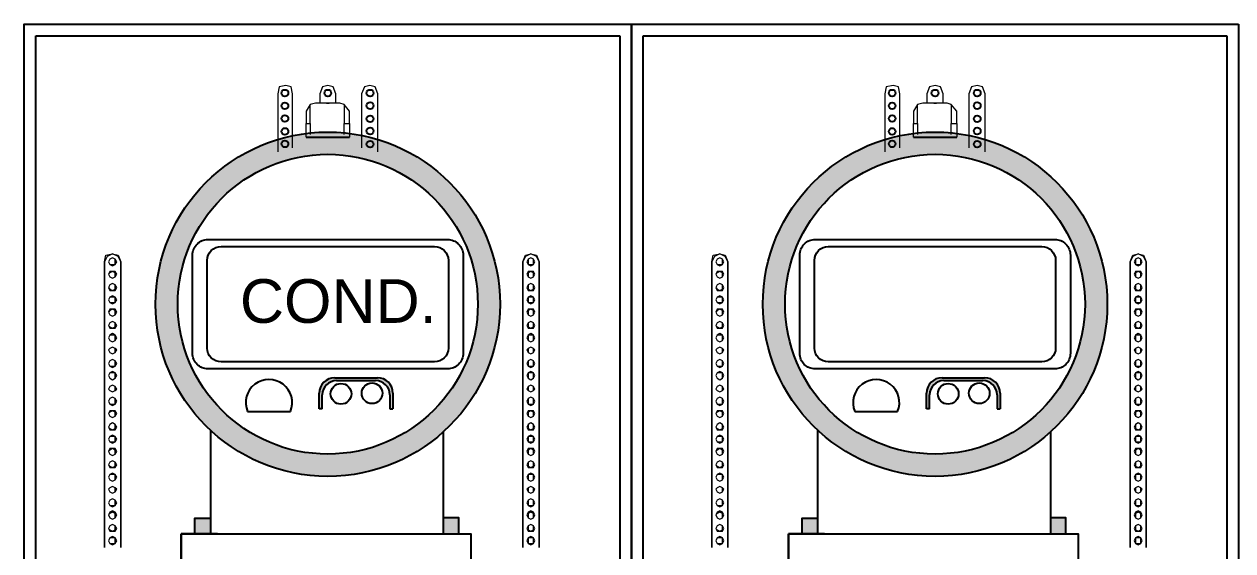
# Model space of a CAD drawing. Header units: millimetres. Extents: x 2991 to 3503, y 2795 to 2987.
# Drawn here: x 3349.02 to 3357.21, y 2900.97 to 2904.54 of the extents above; entities that cross this region are included whole.
import ezdxf

# ---------------------------------------------------------------- set-up
doc = ezdxf.new("R2010")
doc.units = ezdxf.units.MM
doc.layers.add('Pranchas', color=3, linetype='Continuous')
doc.styles.get("Standard").update_dxf_attribs({"font": ''})
doc.styles.get('Standard').set_extended_font_data('Arial')

msp = doc.modelspace()

# ---------------------------------------------------------------- hatches: boundary and pattern name
h = msp.add_hatch(color=256)
h.dxf.hatch_style = 1
h.paths.add_polyline_path([(3350.2788, 2901.1929), (3350.1736, 2901.1929), (3350.1736, 2901.0877), (3350.2788, 2901.0877)])
h.paths.add_polyline_path([(3351.9624, 2901.1965), (3351.8572, 2901.1965), (3351.8572, 2901.0877), (3351.9624, 2901.0877)])
h.paths.add_polyline_path([(3352.2423, 2902.645, 1), (3349.9071, 2902.645, 1)])
h.paths.add_polyline_path([(3350.0581, 2902.645, -1), (3352.0914, 2902.645, -1)], flags=16)
h.paths.add_polyline_path([(3351.9917, 2902.3111, -0.414214), (3351.8866, 2902.2059), (3350.2629, 2902.2059, -0.414214), (3350.1577, 2902.3111), (3350.1577, 2902.9788, -0.414214), (3350.2629, 2903.084), (3351.8866, 2903.084, -0.414214), (3351.9917, 2902.9788)], flags=0)
h.paths.add_polyline_path([(3351.892, 2902.3474, -0.414214), (3351.7983, 2902.2536), (3350.3512, 2902.2536, -0.414214), (3350.2575, 2902.3474), (3350.2575, 2902.9425, -0.414214), (3350.3512, 2903.0363), (3351.7983, 2903.0363, -0.414214), (3351.892, 2902.9425)], flags=0)
h.paths.add_polyline_path([(3351.4446, 2902.041, -1), (3351.3044, 2902.041, -1)], flags=0)
h.paths.add_polyline_path([(3351.2343, 2902.0371, -1), (3351.094, 2902.0371, -1)], flags=0)
h.paths.add_polyline_path([(3350.8212, 2901.9172), (3350.5307, 2901.9172, -1.494135)], flags=0)
h = msp.add_hatch(color=256)
h.dxf.hatch_style = 1
h.paths.add_polyline_path([(3354.3947, 2901.1929), (3354.2895, 2901.1929), (3354.2895, 2901.0877), (3354.3947, 2901.0877)])
h.paths.add_polyline_path([(3356.0783, 2901.1965), (3355.9731, 2901.1965), (3355.9731, 2901.0877), (3356.0783, 2901.0877)])
h.paths.add_polyline_path([(3356.3583, 2902.645, 1), (3354.0231, 2902.645, 1)])
h.paths.add_polyline_path([(3354.174, 2902.645, -1), (3356.2074, 2902.645, -1)], flags=16)
h.paths.add_polyline_path([(3356.1077, 2902.3111, -0.414214), (3356.0025, 2902.2059), (3354.3789, 2902.2059, -0.414214), (3354.2737, 2902.3111), (3354.2737, 2902.9788, -0.414214), (3354.3789, 2903.084), (3356.0025, 2903.084, -0.414214), (3356.1077, 2902.9788)], flags=0)
h.paths.add_polyline_path([(3356.0079, 2902.3474, -0.414214), (3355.9142, 2902.2536), (3354.4672, 2902.2536, -0.414214), (3354.3734, 2902.3474), (3354.3734, 2902.9425, -0.414214), (3354.4672, 2903.0363), (3355.9142, 2903.0363, -0.414214), (3356.0079, 2902.9425)], flags=0)
h.paths.add_polyline_path([(3355.5605, 2902.041, -1), (3355.4203, 2902.041, -1)], flags=0)
h.paths.add_polyline_path([(3355.3502, 2902.0371, -1), (3355.21, 2902.0371, -1)], flags=0)
h.paths.add_polyline_path([(3354.9372, 2901.9172), (3354.6467, 2901.9172, -1.494135)], flags=0)
h = msp.add_hatch(color=256)
h.dxf.hatch_style = 1
h.paths.add_polyline_path([(3351.516, 2902.0409, 0.414214), (3351.4108, 2902.146), (3351.1221, 2902.146, 0.414214), (3351.0169, 2902.0409), (3351.0169, 2901.9357), (3351.0377, 2901.9357), (3351.0377, 2902.0302, -0.414214), (3351.1341, 2902.1266), (3351.3988, 2902.1266, -0.414214), (3351.4952, 2902.0302), (3351.4952, 2901.9356), (3351.516, 2901.9357)])
h = msp.add_hatch(color=256)
h.dxf.hatch_style = 1
h.paths.add_polyline_path([(3355.6319, 2902.0409, 0.414214), (3355.5268, 2902.146), (3355.238, 2902.146, 0.414214), (3355.1328, 2902.0409), (3355.1328, 2901.9357), (3355.1536, 2901.9357), (3355.1536, 2902.0302, -0.414214), (3355.25, 2902.1266), (3355.5147, 2902.1266, -0.414214), (3355.6111, 2902.0302), (3355.6111, 2901.9356), (3355.6319, 2901.9357)])

# ---------------------------------------------------------------- linework, layer by layer
for p, q in [((3349.0959, 2896.3919), (3349.0959, 2904.4655)), ((3349.0959, 2904.4655), (3351.0747, 2904.4655)), ((3351.0747, 2904.4655), (3353.0536, 2904.4655)), ((3353.0536, 2904.4655), (3353.0536, 2896.3919)), ((3353.2119, 2896.3919), (3353.2119, 2904.4655)), ((3353.2119, 2904.4655), (3355.1907, 2904.4655)), ((3355.1907, 2904.4655), (3357.1695, 2904.4655)), ((3357.1695, 2904.4655), (3357.1695, 2896.3919)), ((3350.9279, 2903.7789), (3351.2216, 2903.7789)), ((3355.0438, 2903.7789), (3355.3376, 2903.7789)), ((3351.1221, 2902.146), (3351.4108, 2902.146)), ((3351.1341, 2902.1266), (3351.3988, 2902.1266)), ((3355.238, 2902.146), (3355.5268, 2902.146)), ((3355.25, 2902.1266), (3355.5147, 2902.1266)), ((3351.0169, 2901.9357), (3351.0169, 2902.0409)), ((3351.516, 2902.0409), (3351.516, 2901.9357)), ((3355.1328, 2901.9357), (3355.1328, 2902.0409)), ((3355.6319, 2902.0409), (3355.6319, 2901.9357)), ((3351.0377, 2901.9357), (3351.0377, 2902.0302)), ((3351.4952, 2902.0302), (3351.4952, 2901.9356)), ((3355.1536, 2901.9357), (3355.1536, 2902.0302)), ((3355.6111, 2902.0302), (3355.6111, 2901.9356)), ((3350.5307, 2901.9172), (3350.8212, 2901.9172)), ((3351.0377, 2901.9357), (3351.0169, 2901.9357)), ((3351.4952, 2901.9356), (3351.516, 2901.9357)), ((3354.6467, 2901.9172), (3354.9372, 2901.9172)), ((3355.1536, 2901.9357), (3355.1328, 2901.9357)), ((3355.6111, 2901.9356), (3355.6319, 2901.9357)), ((3350.2788, 2901.7907), (3350.2788, 2901.0877)), ((3354.3947, 2901.7907), (3354.3947, 2901.0877)), ((3351.8572, 2901.7783), (3351.8572, 2901.0877)), ((3355.9731, 2901.7783), (3355.9731, 2901.0877)), ((3350.3263, 2901.0877), (3350.0809, 2901.0877)), ((3350.0809, 2901.0877), (3350.0809, 2900.8449)), ((3354.4422, 2901.0877), (3354.1968, 2901.0877)), ((3354.1968, 2901.0877), (3354.1968, 2900.8449))]:
    msp.add_line(p, q)
for points in [[(3353.1327, 2904.5446), (3353.1327, 2896.3128), (3349.0168, 2896.3128), (3349.0168, 2904.5446)], [(3357.2486, 2904.5446), (3357.2486, 2896.3128), (3353.1327, 2896.3128), (3353.1327, 2904.5446)], [(3350.2788, 2901.0877), (3350.1736, 2901.0877), (3350.1736, 2901.1929), (3350.2788, 2901.1929)], [(3351.8572, 2901.0877), (3351.9624, 2901.0877), (3351.9624, 2901.1965), (3351.8572, 2901.1965)], [(3354.3947, 2901.0877), (3354.2895, 2901.0877), (3354.2895, 2901.1929), (3354.3947, 2901.1929)], [(3355.9731, 2901.0877), (3356.0783, 2901.0877), (3356.0783, 2901.1965), (3355.9731, 2901.1965)], [(3350.0809, 2901.0877), (3352.0441, 2901.0877), (3352.0441, 2900.5969), (3350.0809, 2900.5969)], [(3354.1968, 2901.0877), (3356.1601, 2901.0877), (3356.1601, 2900.5969), (3354.1968, 2900.5969)]]:
    msp.add_lwpolyline(points, close=True)
at = {"color": 0, "lineweight": 18}
for points in [[(3350.8361, 2903.7054), (3350.8361, 2904.0726), (3350.8269, 2904.1185), (3350.7901, 2904.1277), (3350.7442, 2904.1185), (3350.7351, 2904.0726), (3350.7351, 2903.678)], [(3351.1298, 2904.0084), (3351.1298, 2904.0726), (3351.1115, 2904.1185), (3351.0747, 2904.1277), (3351.038, 2904.1185), (3351.0197, 2904.0726), (3351.0197, 2904.0084)], [(3351.4144, 2903.678), (3351.4144, 2904.0726), (3351.3961, 2904.1185), (3351.3593, 2904.1277), (3351.3226, 2904.1185), (3351.3043, 2904.0726), (3351.3043, 2903.7054)], [(3354.952, 2903.7054), (3354.952, 2904.0726), (3354.9428, 2904.1185), (3354.9061, 2904.1277), (3354.8602, 2904.1185), (3354.851, 2904.0726), (3354.851, 2903.678)], [(3355.2458, 2904.0084), (3355.2458, 2904.0726), (3355.2274, 2904.1185), (3355.1907, 2904.1277), (3355.154, 2904.1185), (3355.1356, 2904.0726), (3355.1356, 2904.0084)], [(3355.5304, 2903.678), (3355.5304, 2904.0726), (3355.512, 2904.1185), (3355.4753, 2904.1277), (3355.4386, 2904.1185), (3355.4202, 2904.0726), (3355.4202, 2903.7054)], [(3351.1849, 2903.9992), (3351.1574, 2904.0084), (3350.9921, 2904.0084), (3350.9554, 2903.9992)], [(3355.3008, 2903.9992), (3355.2733, 2904.0084), (3355.1081, 2904.0084), (3355.0713, 2903.9992)], [(3350.9554, 2903.8707), (3350.9554, 2903.9992), (3350.9279, 2903.9533), (3350.9279, 2903.8707)], [(3351.2216, 2903.8707), (3351.2216, 2903.9533), (3351.1849, 2903.9992), (3351.1849, 2903.8707)], [(3355.0713, 2903.8707), (3355.0713, 2903.9992), (3355.0438, 2903.9533), (3355.0438, 2903.8707)], [(3355.3376, 2903.8707), (3355.3376, 2903.9533), (3355.3008, 2903.9992), (3355.3008, 2903.8707)], [(3350.9279, 2903.7789), (3350.9279, 2903.8707), (3350.9554, 2903.8707), (3350.9554, 2903.7972)], [(3351.1849, 2903.7972), (3351.1849, 2903.8707), (3351.2216, 2903.8707), (3351.2216, 2903.7789)], [(3355.0438, 2903.7789), (3355.0438, 2903.8707), (3355.0713, 2903.8707), (3355.0713, 2903.7972)], [(3355.3008, 2903.7972), (3355.3008, 2903.8707), (3355.3376, 2903.8707), (3355.3376, 2903.7789)]]:
    msp.add_lwpolyline(points, dxfattribs=at)
for points in [[(3351.0656, 2904.0084), (3351.0839, 2904.0084)], [(3355.1815, 2904.0084), (3355.1999, 2904.0084)], [(3349.6713, 2902.9317), (3349.6713, 2900.9949), (3349.6713, 2902.9317), (3349.653, 2902.9684), (3349.6163, 2902.9868), (3349.5795, 2902.9684), (3349.5612, 2902.9317), (3349.5704, 2902.9776), (3349.6163, 2902.9868), (3349.653, 2902.9776)], [(3349.6438, 2902.9317), (3349.6346, 2902.9501), (3349.6163, 2902.9593), (3349.5979, 2902.9501), (3349.5887, 2902.9317), (3349.5979, 2902.9134), (3349.6163, 2902.9042), (3349.6346, 2902.9134)], [(3349.6346, 2902.9317), (3349.6346, 2902.9501), (3349.6163, 2902.9593), (3349.5979, 2902.9501), (3349.5887, 2902.9317), (3349.5979, 2902.9134), (3349.6346, 2902.9134)], [(3352.3965, 2902.9317), (3352.4148, 2902.9776), (3352.4516, 2902.9868), (3352.4883, 2902.9776), (3352.5066, 2902.9317), (3352.4883, 2902.9684), (3352.4516, 2902.9868), (3352.4148, 2902.9684)], [(3352.4791, 2902.9317), (3352.4699, 2902.9501), (3352.4516, 2902.9593), (3352.4332, 2902.9501), (3352.424, 2902.9317), (3352.4332, 2902.9134), (3352.4516, 2902.9042), (3352.4699, 2902.9134)], [(3352.4699, 2902.9317), (3352.4699, 2902.9501), (3352.4516, 2902.9593), (3352.4332, 2902.9501), (3352.4332, 2902.9134), (3352.4699, 2902.9134)], [(3353.7873, 2902.9317), (3353.7873, 2900.9949), (3353.7873, 2902.9317), (3353.7689, 2902.9684), (3353.7322, 2902.9868), (3353.6955, 2902.9684), (3353.6771, 2902.9317), (3353.6863, 2902.9776), (3353.7322, 2902.9868), (3353.7689, 2902.9776)], [(3353.7597, 2902.9317), (3353.7505, 2902.9501), (3353.7322, 2902.9593), (3353.7138, 2902.9501), (3353.7046, 2902.9317), (3353.7138, 2902.9134), (3353.7322, 2902.9042), (3353.7505, 2902.9134)], [(3353.7505, 2902.9317), (3353.7505, 2902.9501), (3353.7322, 2902.9593), (3353.7138, 2902.9501), (3353.7046, 2902.9317), (3353.7138, 2902.9134), (3353.7505, 2902.9134)], [(3356.5124, 2902.9317), (3356.5308, 2902.9776), (3356.5675, 2902.9868), (3356.6042, 2902.9776), (3356.6226, 2902.9317), (3356.6042, 2902.9684), (3356.5675, 2902.9868), (3356.5308, 2902.9684)], [(3356.595, 2902.9317), (3356.5859, 2902.9501), (3356.5675, 2902.9593), (3356.5491, 2902.9501), (3356.5399, 2902.9317), (3356.5491, 2902.9134), (3356.5675, 2902.9042), (3356.5859, 2902.9134)], [(3356.5859, 2902.9317), (3356.5859, 2902.9501), (3356.5675, 2902.9593), (3356.5491, 2902.9501), (3356.5491, 2902.9134), (3356.5859, 2902.9134)], [(3349.5612, 2900.9949), (3349.5612, 2902.9317)], [(3349.6438, 2902.8491), (3349.6346, 2902.8675), (3349.5979, 2902.8675), (3349.5887, 2902.8491), (3349.5979, 2902.8307), (3349.6163, 2902.8215), (3349.6346, 2902.8307)], [(3349.6346, 2902.8491), (3349.6346, 2902.8583), (3349.6163, 2902.8675), (3349.5979, 2902.8583), (3349.5887, 2902.8491), (3349.5979, 2902.8307), (3349.6163, 2902.8215), (3349.6346, 2902.8307)], [(3352.3965, 2900.9949), (3352.3965, 2902.9317)], [(3352.4791, 2902.8491), (3352.4699, 2902.8675), (3352.4332, 2902.8675), (3352.424, 2902.8491), (3352.4332, 2902.8307), (3352.4516, 2902.8215), (3352.4699, 2902.8307)], [(3352.4699, 2902.8491), (3352.4699, 2902.8583), (3352.4516, 2902.8675), (3352.4332, 2902.8583), (3352.4332, 2902.8307), (3352.4516, 2902.8215), (3352.4699, 2902.8307)], [(3352.5066, 2902.9317), (3352.5066, 2900.9949)], [(3353.6771, 2900.9949), (3353.6771, 2902.9317)], [(3353.7597, 2902.8491), (3353.7505, 2902.8675), (3353.7138, 2902.8675), (3353.7046, 2902.8491), (3353.7138, 2902.8307), (3353.7322, 2902.8215), (3353.7505, 2902.8307)], [(3353.7505, 2902.8491), (3353.7505, 2902.8583), (3353.7322, 2902.8675), (3353.7138, 2902.8583), (3353.7046, 2902.8491), (3353.7138, 2902.8307), (3353.7322, 2902.8215), (3353.7505, 2902.8307)], [(3356.5124, 2900.9949), (3356.5124, 2902.9317)], [(3356.595, 2902.8491), (3356.5859, 2902.8675), (3356.5491, 2902.8675), (3356.5399, 2902.8491), (3356.5491, 2902.8307), (3356.5675, 2902.8215), (3356.5859, 2902.8307)], [(3356.5859, 2902.8491), (3356.5859, 2902.8583), (3356.5675, 2902.8675), (3356.5491, 2902.8583), (3356.5491, 2902.8307), (3356.5675, 2902.8215), (3356.5859, 2902.8307)], [(3356.6226, 2902.9317), (3356.6226, 2900.9949)], [(3349.6438, 2902.7573), (3349.6346, 2902.7756), (3349.6163, 2902.7848), (3349.5979, 2902.7756), (3349.5887, 2902.7573), (3349.5979, 2902.7389), (3349.6346, 2902.7389)], [(3349.6346, 2902.7573), (3349.6346, 2902.7756), (3349.6163, 2902.7848), (3349.5979, 2902.7756), (3349.5887, 2902.7573), (3349.5979, 2902.7481), (3349.6163, 2902.7389), (3349.6346, 2902.7481)], [(3352.4791, 2902.7573), (3352.4699, 2902.7756), (3352.4516, 2902.7848), (3352.4332, 2902.7756), (3352.424, 2902.7573), (3352.4332, 2902.7389), (3352.4699, 2902.7389)], [(3352.4699, 2902.7573), (3352.4699, 2902.7756), (3352.4516, 2902.7848), (3352.4332, 2902.7756), (3352.4332, 2902.7481), (3352.4516, 2902.7389), (3352.4699, 2902.7481)], [(3353.7597, 2902.7573), (3353.7505, 2902.7756), (3353.7322, 2902.7848), (3353.7138, 2902.7756), (3353.7046, 2902.7573), (3353.7138, 2902.7389), (3353.7505, 2902.7389)], [(3353.7505, 2902.7573), (3353.7505, 2902.7756), (3353.7322, 2902.7848), (3353.7138, 2902.7756), (3353.7046, 2902.7573), (3353.7138, 2902.7481), (3353.7322, 2902.7389), (3353.7505, 2902.7481)], [(3356.595, 2902.7573), (3356.5859, 2902.7756), (3356.5675, 2902.7848), (3356.5491, 2902.7756), (3356.5399, 2902.7573), (3356.5491, 2902.7389), (3356.5859, 2902.7389)], [(3356.5859, 2902.7573), (3356.5859, 2902.7756), (3356.5675, 2902.7848), (3356.5491, 2902.7756), (3356.5491, 2902.7481), (3356.5675, 2902.7389), (3356.5859, 2902.7481)], [(3349.6438, 2902.6747), (3349.6346, 2902.693), (3349.6163, 2902.7022), (3349.5979, 2902.693), (3349.5887, 2902.6747), (3349.5979, 2902.6563), (3349.6163, 2902.6471), (3349.6346, 2902.6563)], [(3349.6346, 2902.6747), (3349.6346, 2902.693), (3349.5979, 2902.693), (3349.5887, 2902.6747), (3349.5979, 2902.6563), (3349.6346, 2902.6563)], [(3352.4791, 2902.6747), (3352.4699, 2902.693), (3352.4516, 2902.7022), (3352.4332, 2902.693), (3352.424, 2902.6747), (3352.4332, 2902.6563), (3352.4516, 2902.6471), (3352.4699, 2902.6563)], [(3352.4699, 2902.6747), (3352.4699, 2902.693), (3352.4332, 2902.693), (3352.4332, 2902.6563), (3352.4699, 2902.6563)], [(3353.7597, 2902.6747), (3353.7505, 2902.693), (3353.7322, 2902.7022), (3353.7138, 2902.693), (3353.7046, 2902.6747), (3353.7138, 2902.6563), (3353.7322, 2902.6471), (3353.7505, 2902.6563)], [(3353.7505, 2902.6747), (3353.7505, 2902.693), (3353.7138, 2902.693), (3353.7046, 2902.6747), (3353.7138, 2902.6563), (3353.7505, 2902.6563)], [(3356.595, 2902.6747), (3356.5859, 2902.693), (3356.5675, 2902.7022), (3356.5491, 2902.693), (3356.5399, 2902.6747), (3356.5491, 2902.6563), (3356.5675, 2902.6471), (3356.5859, 2902.6563)], [(3356.5859, 2902.6747), (3356.5859, 2902.693), (3356.5491, 2902.693), (3356.5491, 2902.6563), (3356.5859, 2902.6563)], [(3349.6438, 2902.592), (3349.6346, 2902.6104), (3349.5979, 2902.6104), (3349.5887, 2902.592), (3349.5979, 2902.5737), (3349.6163, 2902.5645), (3349.6346, 2902.5737)], [(3349.6346, 2902.592), (3349.6346, 2902.6012), (3349.6163, 2902.6104), (3349.5979, 2902.6012), (3349.5887, 2902.592), (3349.5979, 2902.5737), (3349.6163, 2902.5645), (3349.6346, 2902.5737)], [(3352.4791, 2902.592), (3352.4699, 2902.6104), (3352.4332, 2902.6104), (3352.424, 2902.592), (3352.4332, 2902.5737), (3352.4516, 2902.5645), (3352.4699, 2902.5737)], [(3352.4699, 2902.592), (3352.4699, 2902.6012), (3352.4516, 2902.6104), (3352.4332, 2902.6012), (3352.4332, 2902.5737), (3352.4516, 2902.5645), (3352.4699, 2902.5737)], [(3353.7597, 2902.592), (3353.7505, 2902.6104), (3353.7138, 2902.6104), (3353.7046, 2902.592), (3353.7138, 2902.5737), (3353.7322, 2902.5645), (3353.7505, 2902.5737)], [(3353.7505, 2902.592), (3353.7505, 2902.6012), (3353.7322, 2902.6104), (3353.7138, 2902.6012), (3353.7046, 2902.592), (3353.7138, 2902.5737), (3353.7322, 2902.5645), (3353.7505, 2902.5737)], [(3356.595, 2902.592), (3356.5859, 2902.6104), (3356.5491, 2902.6104), (3356.5399, 2902.592), (3356.5491, 2902.5737), (3356.5675, 2902.5645), (3356.5859, 2902.5737)], [(3356.5859, 2902.592), (3356.5859, 2902.6012), (3356.5675, 2902.6104), (3356.5491, 2902.6012), (3356.5491, 2902.5737), (3356.5675, 2902.5645), (3356.5859, 2902.5737)], [(3349.6346, 2902.5003), (3349.6346, 2902.5187), (3349.6163, 2902.5278), (3349.5979, 2902.5187), (3349.5887, 2902.5003), (3349.5979, 2902.491), (3349.6163, 2902.4819), (3349.6346, 2902.491)], [(3349.6438, 2902.5003), (3349.6346, 2902.5187), (3349.6163, 2902.5278), (3349.5979, 2902.5187), (3349.5887, 2902.5003), (3349.5979, 2902.4819), (3349.6346, 2902.4819)], [(3352.4791, 2902.5003), (3352.4699, 2902.5187), (3352.4516, 2902.5278), (3352.4332, 2902.5187), (3352.424, 2902.5003), (3352.4332, 2902.4819), (3352.4699, 2902.4819)], [(3352.4699, 2902.5003), (3352.4699, 2902.5187), (3352.4516, 2902.5278), (3352.4332, 2902.5187), (3352.4332, 2902.491), (3352.4516, 2902.4819), (3352.4699, 2902.491)], [(3353.7505, 2902.5003), (3353.7505, 2902.5187), (3353.7322, 2902.5278), (3353.7138, 2902.5187), (3353.7046, 2902.5003), (3353.7138, 2902.491), (3353.7322, 2902.4819), (3353.7505, 2902.491)], [(3353.7597, 2902.5003), (3353.7505, 2902.5187), (3353.7322, 2902.5278), (3353.7138, 2902.5187), (3353.7046, 2902.5003), (3353.7138, 2902.4819), (3353.7505, 2902.4819)], [(3356.595, 2902.5003), (3356.5859, 2902.5187), (3356.5675, 2902.5278), (3356.5491, 2902.5187), (3356.5399, 2902.5003), (3356.5491, 2902.4819), (3356.5859, 2902.4819)], [(3356.5859, 2902.5003), (3356.5859, 2902.5187), (3356.5675, 2902.5278), (3356.5491, 2902.5187), (3356.5491, 2902.491), (3356.5675, 2902.4819), (3356.5859, 2902.491)], [(3349.6438, 2902.4177), (3349.6346, 2902.436), (3349.6163, 2902.4452), (3349.5979, 2902.436), (3349.5887, 2902.4177), (3349.5979, 2902.3993), (3349.6163, 2902.3902), (3349.6346, 2902.3993)], [(3349.6346, 2902.4177), (3349.6346, 2902.436), (3349.5979, 2902.436), (3349.5887, 2902.4177), (3349.5979, 2902.3993), (3349.6163, 2902.3902), (3349.6346, 2902.3993)], [(3352.4791, 2902.4177), (3352.4699, 2902.436), (3352.4516, 2902.4452), (3352.4332, 2902.436), (3352.424, 2902.4177), (3352.4332, 2902.3993), (3352.4516, 2902.3902), (3352.4699, 2902.3993)], [(3352.4699, 2902.4177), (3352.4699, 2902.436), (3352.4332, 2902.436), (3352.4332, 2902.3993), (3352.4516, 2902.3902), (3352.4699, 2902.3993)], [(3353.7597, 2902.4177), (3353.7505, 2902.436), (3353.7322, 2902.4452), (3353.7138, 2902.436), (3353.7046, 2902.4177), (3353.7138, 2902.3993), (3353.7322, 2902.3902), (3353.7505, 2902.3993)], [(3353.7505, 2902.4177), (3353.7505, 2902.436), (3353.7138, 2902.436), (3353.7046, 2902.4177), (3353.7138, 2902.3993), (3353.7322, 2902.3902), (3353.7505, 2902.3993)], [(3356.595, 2902.4177), (3356.5859, 2902.436), (3356.5675, 2902.4452), (3356.5491, 2902.436), (3356.5399, 2902.4177), (3356.5491, 2902.3993), (3356.5675, 2902.3902), (3356.5859, 2902.3993)], [(3356.5859, 2902.4177), (3356.5859, 2902.436), (3356.5491, 2902.436), (3356.5491, 2902.3993), (3356.5675, 2902.3902), (3356.5859, 2902.3993)], [(3349.6438, 2902.3351), (3349.6346, 2902.3443), (3349.6163, 2902.3534), (3349.5979, 2902.3443), (3349.5887, 2902.3351), (3349.5979, 2902.3167), (3349.6163, 2902.3075), (3349.6346, 2902.3167)], [(3349.6346, 2902.3351), (3349.6346, 2902.3443), (3349.6163, 2902.3534), (3349.5979, 2902.3443), (3349.5887, 2902.3351), (3349.5979, 2902.3167), (3349.6163, 2902.3075), (3349.6346, 2902.3167)], [(3352.4791, 2902.3351), (3352.4699, 2902.3443), (3352.4516, 2902.3534), (3352.4332, 2902.3443), (3352.424, 2902.3351), (3352.4332, 2902.3167), (3352.4516, 2902.3075), (3352.4699, 2902.3167)], [(3352.4699, 2902.3351), (3352.4699, 2902.3443), (3352.4516, 2902.3534), (3352.4332, 2902.3443), (3352.4332, 2902.3167), (3352.4516, 2902.3075), (3352.4699, 2902.3167)], [(3353.7597, 2902.3351), (3353.7505, 2902.3443), (3353.7322, 2902.3534), (3353.7138, 2902.3443), (3353.7046, 2902.3351), (3353.7138, 2902.3167), (3353.7322, 2902.3075), (3353.7505, 2902.3167)], [(3353.7505, 2902.3351), (3353.7505, 2902.3443), (3353.7322, 2902.3534), (3353.7138, 2902.3443), (3353.7046, 2902.3351), (3353.7138, 2902.3167), (3353.7322, 2902.3075), (3353.7505, 2902.3167)], [(3356.595, 2902.3351), (3356.5859, 2902.3443), (3356.5675, 2902.3534), (3356.5491, 2902.3443), (3356.5399, 2902.3351), (3356.5491, 2902.3167), (3356.5675, 2902.3075), (3356.5859, 2902.3167)], [(3356.5859, 2902.3351), (3356.5859, 2902.3443), (3356.5675, 2902.3534), (3356.5491, 2902.3443), (3356.5491, 2902.3167), (3356.5675, 2902.3075), (3356.5859, 2902.3167)], [(3349.6438, 2902.2433), (3349.6346, 2902.2616), (3349.6163, 2902.2708), (3349.5979, 2902.2616), (3349.5887, 2902.2433), (3349.5979, 2902.2249), (3349.6163, 2902.2157), (3349.6346, 2902.2249)], [(3349.6346, 2902.2433), (3349.6346, 2902.2616), (3349.6163, 2902.2708), (3349.5979, 2902.2616), (3349.5887, 2902.2433), (3349.5979, 2902.2249), (3349.6346, 2902.2249)], [(3352.4791, 2902.2433), (3352.4699, 2902.2616), (3352.4516, 2902.2708), (3352.4332, 2902.2616), (3352.424, 2902.2433), (3352.4332, 2902.2249), (3352.4516, 2902.2157), (3352.4699, 2902.2249)], [(3352.4699, 2902.2433), (3352.4699, 2902.2616), (3352.4516, 2902.2708), (3352.4332, 2902.2616), (3352.4332, 2902.2249), (3352.4699, 2902.2249)], [(3353.7597, 2902.2433), (3353.7505, 2902.2616), (3353.7322, 2902.2708), (3353.7138, 2902.2616), (3353.7046, 2902.2433), (3353.7138, 2902.2249), (3353.7322, 2902.2157), (3353.7505, 2902.2249)], [(3353.7505, 2902.2433), (3353.7505, 2902.2616), (3353.7322, 2902.2708), (3353.7138, 2902.2616), (3353.7046, 2902.2433), (3353.7138, 2902.2249), (3353.7505, 2902.2249)], [(3356.595, 2902.2433), (3356.5859, 2902.2616), (3356.5675, 2902.2708), (3356.5491, 2902.2616), (3356.5399, 2902.2433), (3356.5491, 2902.2249), (3356.5675, 2902.2157), (3356.5859, 2902.2249)], [(3356.5859, 2902.2433), (3356.5859, 2902.2616), (3356.5675, 2902.2708), (3356.5491, 2902.2616), (3356.5491, 2902.2249), (3356.5859, 2902.2249)], [(3349.6438, 2902.1606), (3349.6346, 2902.179), (3349.6163, 2902.1882), (3349.5979, 2902.179), (3349.5887, 2902.1606), (3349.5979, 2902.1423), (3349.6163, 2902.1331), (3349.6346, 2902.1423)], [(3349.6346, 2902.1606), (3349.6346, 2902.179), (3349.5979, 2902.179), (3349.5887, 2902.1606), (3349.5979, 2902.1423), (3349.6163, 2902.1331), (3349.6346, 2902.1423)], [(3352.4791, 2902.1606), (3352.4699, 2902.179), (3352.4516, 2902.1882), (3352.4332, 2902.179), (3352.424, 2902.1606), (3352.4332, 2902.1423), (3352.4516, 2902.1331), (3352.4699, 2902.1423)], [(3352.4699, 2902.1606), (3352.4699, 2902.179), (3352.4332, 2902.179), (3352.4332, 2902.1423), (3352.4516, 2902.1331), (3352.4699, 2902.1423)], [(3353.7597, 2902.1606), (3353.7505, 2902.179), (3353.7322, 2902.1882), (3353.7138, 2902.179), (3353.7046, 2902.1606), (3353.7138, 2902.1423), (3353.7322, 2902.1331), (3353.7505, 2902.1423)], [(3353.7505, 2902.1606), (3353.7505, 2902.179), (3353.7138, 2902.179), (3353.7046, 2902.1606), (3353.7138, 2902.1423), (3353.7322, 2902.1331), (3353.7505, 2902.1423)], [(3356.595, 2902.1606), (3356.5859, 2902.179), (3356.5675, 2902.1882), (3356.5491, 2902.179), (3356.5399, 2902.1606), (3356.5491, 2902.1423), (3356.5675, 2902.1331), (3356.5859, 2902.1423)], [(3356.5859, 2902.1606), (3356.5859, 2902.179), (3356.5491, 2902.179), (3356.5491, 2902.1423), (3356.5675, 2902.1331), (3356.5859, 2902.1423)], [(3349.6346, 2902.0688), (3349.6346, 2902.0872), (3349.6163, 2902.0964), (3349.5979, 2902.0872), (3349.5887, 2902.0688), (3349.5979, 2902.0597), (3349.6163, 2902.0505), (3349.6346, 2902.0597)], [(3349.6438, 2902.0688), (3349.6346, 2902.0872), (3349.6163, 2902.0964), (3349.5979, 2902.0872), (3349.5887, 2902.0688), (3349.5979, 2902.0597), (3349.6163, 2902.0505), (3349.6346, 2902.0597)], [(3352.4791, 2902.0688), (3352.4699, 2902.0872), (3352.4516, 2902.0964), (3352.4332, 2902.0872), (3352.424, 2902.0688), (3352.4332, 2902.0597), (3352.4516, 2902.0505), (3352.4699, 2902.0597)], [(3352.4699, 2902.0688), (3352.4699, 2902.0872), (3352.4516, 2902.0964), (3352.4332, 2902.0872), (3352.4332, 2902.0597), (3352.4516, 2902.0505), (3352.4699, 2902.0597)], [(3353.7505, 2902.0688), (3353.7505, 2902.0872), (3353.7322, 2902.0964), (3353.7138, 2902.0872), (3353.7046, 2902.0688), (3353.7138, 2902.0597), (3353.7322, 2902.0505), (3353.7505, 2902.0597)], [(3353.7597, 2902.0688), (3353.7505, 2902.0872), (3353.7322, 2902.0964), (3353.7138, 2902.0872), (3353.7046, 2902.0688), (3353.7138, 2902.0597), (3353.7322, 2902.0505), (3353.7505, 2902.0597)], [(3356.595, 2902.0688), (3356.5859, 2902.0872), (3356.5675, 2902.0964), (3356.5491, 2902.0872), (3356.5399, 2902.0688), (3356.5491, 2902.0597), (3356.5675, 2902.0505), (3356.5859, 2902.0597)], [(3356.5859, 2902.0688), (3356.5859, 2902.0872), (3356.5675, 2902.0964), (3356.5491, 2902.0872), (3356.5491, 2902.0597), (3356.5675, 2902.0505), (3356.5859, 2902.0597)], [(3349.6346, 2901.9862), (3349.6346, 2902.0046), (3349.6163, 2902.0138), (3349.5979, 2902.0046), (3349.5887, 2901.9862), (3349.5979, 2901.9678), (3349.6346, 2901.9678)], [(3349.6438, 2901.9862), (3349.6346, 2902.0046), (3349.6163, 2902.0138), (3349.5979, 2902.0046), (3349.5887, 2901.9862), (3349.5979, 2901.9678), (3349.6163, 2901.9587), (3349.6346, 2901.9678)], [(3352.4791, 2901.9862), (3352.4699, 2902.0046), (3352.4516, 2902.0138), (3352.4332, 2902.0046), (3352.424, 2901.9862), (3352.4332, 2901.9678), (3352.4516, 2901.9587), (3352.4699, 2901.9678)], [(3352.4699, 2901.9862), (3352.4699, 2902.0046), (3352.4516, 2902.0138), (3352.4332, 2902.0046), (3352.4332, 2901.9678), (3352.4699, 2901.9678)], [(3353.7505, 2901.9862), (3353.7505, 2902.0046), (3353.7322, 2902.0138), (3353.7138, 2902.0046), (3353.7046, 2901.9862), (3353.7138, 2901.9678), (3353.7505, 2901.9678)], [(3353.7597, 2901.9862), (3353.7505, 2902.0046), (3353.7322, 2902.0138), (3353.7138, 2902.0046), (3353.7046, 2901.9862), (3353.7138, 2901.9678), (3353.7322, 2901.9587), (3353.7505, 2901.9678)], [(3356.595, 2901.9862), (3356.5859, 2902.0046), (3356.5675, 2902.0138), (3356.5491, 2902.0046), (3356.5399, 2901.9862), (3356.5491, 2901.9678), (3356.5675, 2901.9587), (3356.5859, 2901.9678)], [(3356.5859, 2901.9862), (3356.5859, 2902.0046), (3356.5675, 2902.0138), (3356.5491, 2902.0046), (3356.5491, 2901.9678), (3356.5859, 2901.9678)], [(3349.6346, 2901.9036), (3349.6346, 2901.9128), (3349.6163, 2901.9219), (3349.5979, 2901.9128), (3349.5887, 2901.9036), (3349.5979, 2901.8852), (3349.6163, 2901.876), (3349.6346, 2901.8852)], [(3349.6438, 2901.9036), (3349.6346, 2901.9219), (3349.5979, 2901.9219), (3349.5887, 2901.9036), (3349.5979, 2901.8852), (3349.6163, 2901.876), (3349.6346, 2901.8852)], [(3352.4791, 2901.9036), (3352.4699, 2901.9219), (3352.4332, 2901.9219), (3352.424, 2901.9036), (3352.4332, 2901.8852), (3352.4516, 2901.876), (3352.4699, 2901.8852)], [(3352.4699, 2901.9036), (3352.4699, 2901.9128), (3352.4516, 2901.9219), (3352.4332, 2901.9128), (3352.4332, 2901.8852), (3352.4516, 2901.876), (3352.4699, 2901.8852)], [(3353.7505, 2901.9036), (3353.7505, 2901.9128), (3353.7322, 2901.9219), (3353.7138, 2901.9128), (3353.7046, 2901.9036), (3353.7138, 2901.8852), (3353.7322, 2901.876), (3353.7505, 2901.8852)], [(3353.7597, 2901.9036), (3353.7505, 2901.9219), (3353.7138, 2901.9219), (3353.7046, 2901.9036), (3353.7138, 2901.8852), (3353.7322, 2901.876), (3353.7505, 2901.8852)], [(3356.595, 2901.9036), (3356.5859, 2901.9219), (3356.5491, 2901.9219), (3356.5399, 2901.9036), (3356.5491, 2901.8852), (3356.5675, 2901.876), (3356.5859, 2901.8852)], [(3356.5859, 2901.9036), (3356.5859, 2901.9128), (3356.5675, 2901.9219), (3356.5491, 2901.9128), (3356.5491, 2901.8852), (3356.5675, 2901.876), (3356.5859, 2901.8852)], [(3349.6346, 2901.8118), (3349.6346, 2901.8301), (3349.6163, 2901.8393), (3349.5979, 2901.8301), (3349.5887, 2901.8118), (3349.5979, 2901.8026), (3349.6163, 2901.7934), (3349.6346, 2901.8026)], [(3349.6438, 2901.8118), (3349.6346, 2901.8301), (3349.6163, 2901.8393), (3349.5979, 2901.8301), (3349.5887, 2901.8118), (3349.5979, 2901.7934), (3349.6346, 2901.7934)], [(3352.4791, 2901.8118), (3352.4699, 2901.8301), (3352.4516, 2901.8393), (3352.4332, 2901.8301), (3352.424, 2901.8118), (3352.4332, 2901.7934), (3352.4699, 2901.7934)], [(3352.4699, 2901.8118), (3352.4699, 2901.8301), (3352.4516, 2901.8393), (3352.4332, 2901.8301), (3352.4332, 2901.8026), (3352.4516, 2901.7934), (3352.4699, 2901.8026)], [(3353.7505, 2901.8118), (3353.7505, 2901.8301), (3353.7322, 2901.8393), (3353.7138, 2901.8301), (3353.7046, 2901.8118), (3353.7138, 2901.8026), (3353.7322, 2901.7934), (3353.7505, 2901.8026)], [(3353.7597, 2901.8118), (3353.7505, 2901.8301), (3353.7322, 2901.8393), (3353.7138, 2901.8301), (3353.7046, 2901.8118), (3353.7138, 2901.7934), (3353.7505, 2901.7934)], [(3356.595, 2901.8118), (3356.5859, 2901.8301), (3356.5675, 2901.8393), (3356.5491, 2901.8301), (3356.5399, 2901.8118), (3356.5491, 2901.7934), (3356.5859, 2901.7934)], [(3356.5859, 2901.8118), (3356.5859, 2901.8301), (3356.5675, 2901.8393), (3356.5491, 2901.8301), (3356.5491, 2901.8026), (3356.5675, 2901.7934), (3356.5859, 2901.8026)], [(3349.6438, 2901.7292), (3349.6346, 2901.7475), (3349.6163, 2901.7567), (3349.5979, 2901.7475), (3349.5887, 2901.7292), (3349.5979, 2901.7108), (3349.6163, 2901.7017), (3349.6346, 2901.7108)], [(3349.6346, 2901.7292), (3349.6346, 2901.7475), (3349.5979, 2901.7475), (3349.5887, 2901.7292), (3349.5979, 2901.7108), (3349.6346, 2901.7108)], [(3352.4791, 2901.7292), (3352.4699, 2901.7475), (3352.4516, 2901.7567), (3352.4332, 2901.7475), (3352.424, 2901.7292), (3352.4332, 2901.7108), (3352.4516, 2901.7017), (3352.4699, 2901.7108)], [(3352.4699, 2901.7292), (3352.4699, 2901.7475), (3352.4332, 2901.7475), (3352.4332, 2901.7108), (3352.4699, 2901.7108)], [(3353.7597, 2901.7292), (3353.7505, 2901.7475), (3353.7322, 2901.7567), (3353.7138, 2901.7475), (3353.7046, 2901.7292), (3353.7138, 2901.7108), (3353.7322, 2901.7017), (3353.7505, 2901.7108)], [(3353.7505, 2901.7292), (3353.7505, 2901.7475), (3353.7138, 2901.7475), (3353.7046, 2901.7292), (3353.7138, 2901.7108), (3353.7505, 2901.7108)], [(3356.595, 2901.7292), (3356.5859, 2901.7475), (3356.5675, 2901.7567), (3356.5491, 2901.7475), (3356.5399, 2901.7292), (3356.5491, 2901.7108), (3356.5675, 2901.7017), (3356.5859, 2901.7108)], [(3356.5859, 2901.7292), (3356.5859, 2901.7475), (3356.5491, 2901.7475), (3356.5491, 2901.7108), (3356.5859, 2901.7108)], [(3349.6346, 2901.6467), (3349.6346, 2901.6559), (3349.6163, 2901.6651), (3349.5979, 2901.6559), (3349.5887, 2901.6467), (3349.5979, 2901.6284), (3349.6163, 2901.6192), (3349.6346, 2901.6284)], [(3349.6438, 2901.6467), (3349.6346, 2901.6651), (3349.5979, 2901.6651), (3349.5887, 2901.6467), (3349.5979, 2901.6284), (3349.6163, 2901.6192), (3349.6346, 2901.6284)], [(3352.4791, 2901.6467), (3352.4699, 2901.6651), (3352.4332, 2901.6651), (3352.424, 2901.6467), (3352.4332, 2901.6284), (3352.4516, 2901.6192), (3352.4699, 2901.6284)], [(3352.4699, 2901.6467), (3352.4699, 2901.6559), (3352.4516, 2901.6651), (3352.4332, 2901.6559), (3352.4332, 2901.6284), (3352.4516, 2901.6192), (3352.4699, 2901.6284)], [(3353.7505, 2901.6467), (3353.7505, 2901.6559), (3353.7322, 2901.6651), (3353.7138, 2901.6559), (3353.7046, 2901.6467), (3353.7138, 2901.6284), (3353.7322, 2901.6192), (3353.7505, 2901.6284)], [(3353.7597, 2901.6467), (3353.7505, 2901.6651), (3353.7138, 2901.6651), (3353.7046, 2901.6467), (3353.7138, 2901.6284), (3353.7322, 2901.6192), (3353.7505, 2901.6284)], [(3356.595, 2901.6467), (3356.5859, 2901.6651), (3356.5491, 2901.6651), (3356.5399, 2901.6467), (3356.5491, 2901.6284), (3356.5675, 2901.6192), (3356.5859, 2901.6284)], [(3356.5859, 2901.6467), (3356.5859, 2901.6559), (3356.5675, 2901.6651), (3356.5491, 2901.6559), (3356.5491, 2901.6284), (3356.5675, 2901.6192), (3356.5859, 2901.6284)], [(3349.6438, 2901.5549), (3349.6346, 2901.5733), (3349.6163, 2901.5824), (3349.5979, 2901.5733), (3349.5887, 2901.5549), (3349.5979, 2901.5365), (3349.6346, 2901.5365)], [(3349.6346, 2901.5549), (3349.6346, 2901.5733), (3349.6163, 2901.5824), (3349.5979, 2901.5733), (3349.5887, 2901.5549), (3349.5979, 2901.5457), (3349.6163, 2901.5365), (3349.6346, 2901.5457)], [(3352.4791, 2901.5549), (3352.4699, 2901.5733), (3352.4516, 2901.5824), (3352.4332, 2901.5733), (3352.424, 2901.5549), (3352.4332, 2901.5365), (3352.4699, 2901.5365)], [(3352.4699, 2901.5549), (3352.4699, 2901.5733), (3352.4516, 2901.5824), (3352.4332, 2901.5733), (3352.4332, 2901.5457), (3352.4516, 2901.5365), (3352.4699, 2901.5457)], [(3353.7597, 2901.5549), (3353.7505, 2901.5733), (3353.7322, 2901.5824), (3353.7138, 2901.5733), (3353.7046, 2901.5549), (3353.7138, 2901.5365), (3353.7505, 2901.5365)], [(3353.7505, 2901.5549), (3353.7505, 2901.5733), (3353.7322, 2901.5824), (3353.7138, 2901.5733), (3353.7046, 2901.5549), (3353.7138, 2901.5457), (3353.7322, 2901.5365), (3353.7505, 2901.5457)], [(3356.595, 2901.5549), (3356.5859, 2901.5733), (3356.5675, 2901.5824), (3356.5491, 2901.5733), (3356.5399, 2901.5549), (3356.5491, 2901.5365), (3356.5859, 2901.5365)], [(3356.5859, 2901.5549), (3356.5859, 2901.5733), (3356.5675, 2901.5824), (3356.5491, 2901.5733), (3356.5491, 2901.5457), (3356.5675, 2901.5365), (3356.5859, 2901.5457)], [(3349.6438, 2901.4723), (3349.6346, 2901.4906), (3349.6163, 2901.4998), (3349.5979, 2901.4906), (3349.5887, 2901.4723), (3349.5979, 2901.4539), (3349.6163, 2901.4447), (3349.6346, 2901.4539)], [(3349.6346, 2901.4723), (3349.6346, 2901.4906), (3349.5979, 2901.4906), (3349.5887, 2901.4723), (3349.5979, 2901.4539), (3349.6163, 2901.4447), (3349.6346, 2901.4539)], [(3352.4791, 2901.4723), (3352.4699, 2901.4906), (3352.4516, 2901.4998), (3352.4332, 2901.4906), (3352.424, 2901.4723), (3352.4332, 2901.4539), (3352.4516, 2901.4447), (3352.4699, 2901.4539)], [(3352.4699, 2901.4723), (3352.4699, 2901.4906), (3352.4332, 2901.4906), (3352.4332, 2901.4539), (3352.4516, 2901.4447), (3352.4699, 2901.4539)], [(3353.7597, 2901.4723), (3353.7505, 2901.4906), (3353.7322, 2901.4998), (3353.7138, 2901.4906), (3353.7046, 2901.4723), (3353.7138, 2901.4539), (3353.7322, 2901.4447), (3353.7505, 2901.4539)], [(3353.7505, 2901.4723), (3353.7505, 2901.4906), (3353.7138, 2901.4906), (3353.7046, 2901.4723), (3353.7138, 2901.4539), (3353.7322, 2901.4447), (3353.7505, 2901.4539)], [(3356.595, 2901.4723), (3356.5859, 2901.4906), (3356.5675, 2901.4998), (3356.5491, 2901.4906), (3356.5399, 2901.4723), (3356.5491, 2901.4539), (3356.5675, 2901.4447), (3356.5859, 2901.4539)], [(3356.5859, 2901.4723), (3356.5859, 2901.4906), (3356.5491, 2901.4906), (3356.5491, 2901.4539), (3356.5675, 2901.4447), (3356.5859, 2901.4539)], [(3349.6346, 2901.3897), (3349.6346, 2901.3988), (3349.6163, 2901.408), (3349.5979, 2901.3988), (3349.5887, 2901.3897), (3349.5979, 2901.3713), (3349.6163, 2901.3621), (3349.6346, 2901.3713)], [(3349.6438, 2901.3897), (3349.6346, 2901.3988), (3349.6163, 2901.408), (3349.5979, 2901.3988), (3349.5887, 2901.3897), (3349.5979, 2901.3713), (3349.6163, 2901.3621), (3349.6346, 2901.3713)], [(3352.4791, 2901.3897), (3352.4699, 2901.3988), (3352.4516, 2901.408), (3352.4332, 2901.3988), (3352.424, 2901.3897), (3352.4332, 2901.3713), (3352.4516, 2901.3621), (3352.4699, 2901.3713)], [(3352.4699, 2901.3897), (3352.4699, 2901.3988), (3352.4516, 2901.408), (3352.4332, 2901.3988), (3352.4332, 2901.3713), (3352.4516, 2901.3621), (3352.4699, 2901.3713)], [(3353.7505, 2901.3897), (3353.7505, 2901.3988), (3353.7322, 2901.408), (3353.7138, 2901.3988), (3353.7046, 2901.3897), (3353.7138, 2901.3713), (3353.7322, 2901.3621), (3353.7505, 2901.3713)], [(3353.7597, 2901.3897), (3353.7505, 2901.3988), (3353.7322, 2901.408), (3353.7138, 2901.3988), (3353.7046, 2901.3897), (3353.7138, 2901.3713), (3353.7322, 2901.3621), (3353.7505, 2901.3713)], [(3356.595, 2901.3897), (3356.5859, 2901.3988), (3356.5675, 2901.408), (3356.5491, 2901.3988), (3356.5399, 2901.3897), (3356.5491, 2901.3713), (3356.5675, 2901.3621), (3356.5859, 2901.3713)], [(3356.5859, 2901.3897), (3356.5859, 2901.3988), (3356.5675, 2901.408), (3356.5491, 2901.3988), (3356.5491, 2901.3713), (3356.5675, 2901.3621), (3356.5859, 2901.3713)], [(3349.6346, 2901.2979), (3349.6346, 2901.3162), (3349.6163, 2901.3254), (3349.5979, 2901.3162), (3349.5887, 2901.2979), (3349.5979, 2901.2795), (3349.6346, 2901.2795)], [(3349.6438, 2901.2979), (3349.6346, 2901.3162), (3349.6163, 2901.3254), (3349.5979, 2901.3162), (3349.5887, 2901.2979), (3349.5979, 2901.2795), (3349.6163, 2901.2703), (3349.6346, 2901.2795)], [(3352.4791, 2901.2979), (3352.4699, 2901.3162), (3352.4516, 2901.3254), (3352.4332, 2901.3162), (3352.424, 2901.2979), (3352.4332, 2901.2795), (3352.4516, 2901.2703), (3352.4699, 2901.2795)], [(3352.4699, 2901.2979), (3352.4699, 2901.3162), (3352.4516, 2901.3254), (3352.4332, 2901.3162), (3352.4332, 2901.2795), (3352.4699, 2901.2795)], [(3353.7505, 2901.2979), (3353.7505, 2901.3162), (3353.7322, 2901.3254), (3353.7138, 2901.3162), (3353.7046, 2901.2979), (3353.7138, 2901.2795), (3353.7505, 2901.2795)], [(3353.7597, 2901.2979), (3353.7505, 2901.3162), (3353.7322, 2901.3254), (3353.7138, 2901.3162), (3353.7046, 2901.2979), (3353.7138, 2901.2795), (3353.7322, 2901.2703), (3353.7505, 2901.2795)], [(3356.595, 2901.2979), (3356.5859, 2901.3162), (3356.5675, 2901.3254), (3356.5491, 2901.3162), (3356.5399, 2901.2979), (3356.5491, 2901.2795), (3356.5675, 2901.2703), (3356.5859, 2901.2795)], [(3356.5859, 2901.2979), (3356.5859, 2901.3162), (3356.5675, 2901.3254), (3356.5491, 2901.3162), (3356.5491, 2901.2795), (3356.5859, 2901.2795)], [(3349.6438, 2901.2152), (3349.6346, 2901.2336), (3349.6163, 2901.2428), (3349.5979, 2901.2336), (3349.5887, 2901.2152), (3349.5979, 2901.1969), (3349.6163, 2901.1877), (3349.6346, 2901.1969)], [(3349.6346, 2901.2152), (3349.6346, 2901.2244), (3349.6163, 2901.2336), (3349.5979, 2901.2244), (3349.5887, 2901.2152), (3349.5979, 2901.1969), (3349.6163, 2901.1877), (3349.6346, 2901.1969)], [(3352.4791, 2901.2152), (3352.4699, 2901.2336), (3352.4516, 2901.2428), (3352.4332, 2901.2336), (3352.424, 2901.2152), (3352.4332, 2901.1969), (3352.4516, 2901.1877), (3352.4699, 2901.1969)], [(3352.4699, 2901.2152), (3352.4699, 2901.2244), (3352.4516, 2901.2336), (3352.4332, 2901.2244), (3352.4332, 2901.1969), (3352.4516, 2901.1877), (3352.4699, 2901.1969)], [(3353.7597, 2901.2152), (3353.7505, 2901.2336), (3353.7322, 2901.2428), (3353.7138, 2901.2336), (3353.7046, 2901.2152), (3353.7138, 2901.1969), (3353.7322, 2901.1877), (3353.7505, 2901.1969)], [(3353.7505, 2901.2152), (3353.7505, 2901.2244), (3353.7322, 2901.2336), (3353.7138, 2901.2244), (3353.7046, 2901.2152), (3353.7138, 2901.1969), (3353.7322, 2901.1877), (3353.7505, 2901.1969)], [(3356.595, 2901.2152), (3356.5859, 2901.2336), (3356.5675, 2901.2428), (3356.5491, 2901.2336), (3356.5399, 2901.2152), (3356.5491, 2901.1969), (3356.5675, 2901.1877), (3356.5859, 2901.1969)], [(3356.5859, 2901.2152), (3356.5859, 2901.2244), (3356.5675, 2901.2336), (3356.5491, 2901.2244), (3356.5491, 2901.1969), (3356.5675, 2901.1877), (3356.5859, 2901.1969)], [(3349.6438, 2901.1234), (3349.6346, 2901.1418), (3349.6163, 2901.151), (3349.5979, 2901.1418), (3349.5887, 2901.1234), (3349.5979, 2901.1051), (3349.6346, 2901.1051)], [(3349.6346, 2901.1234), (3349.6346, 2901.1418), (3349.6163, 2901.151), (3349.5979, 2901.1418), (3349.5887, 2901.1234), (3349.5979, 2901.1142), (3349.6163, 2901.1051), (3349.6346, 2901.1142)], [(3352.4791, 2901.1234), (3352.4699, 2901.1418), (3352.4516, 2901.151), (3352.4332, 2901.1418), (3352.424, 2901.1234), (3352.4332, 2901.1051), (3352.4699, 2901.1051)], [(3352.4699, 2901.1234), (3352.4699, 2901.1418), (3352.4516, 2901.151), (3352.4332, 2901.1418), (3352.4332, 2901.1142), (3352.4516, 2901.1051), (3352.4699, 2901.1142)], [(3353.7597, 2901.1234), (3353.7505, 2901.1418), (3353.7322, 2901.151), (3353.7138, 2901.1418), (3353.7046, 2901.1234), (3353.7138, 2901.1051), (3353.7505, 2901.1051)], [(3353.7505, 2901.1234), (3353.7505, 2901.1418), (3353.7322, 2901.151), (3353.7138, 2901.1418), (3353.7046, 2901.1234), (3353.7138, 2901.1142), (3353.7322, 2901.1051), (3353.7505, 2901.1142)], [(3356.595, 2901.1234), (3356.5859, 2901.1418), (3356.5675, 2901.151), (3356.5491, 2901.1418), (3356.5399, 2901.1234), (3356.5491, 2901.1051), (3356.5859, 2901.1051)], [(3356.5859, 2901.1234), (3356.5859, 2901.1418), (3356.5675, 2901.151), (3356.5491, 2901.1418), (3356.5491, 2901.1142), (3356.5675, 2901.1051), (3356.5859, 2901.1142)], [(3349.6438, 2901.0408), (3349.6346, 2901.0592), (3349.6163, 2901.0683), (3349.5979, 2901.0592), (3349.5887, 2901.0408), (3349.5979, 2901.0224), (3349.6163, 2901.0133), (3349.6346, 2901.0224)], [(3349.6346, 2901.0408), (3349.6346, 2901.0592), (3349.5979, 2901.0592), (3349.5887, 2901.0408), (3349.5979, 2901.0224), (3349.6346, 2901.0224)], [(3352.4791, 2901.0408), (3352.4699, 2901.0592), (3352.4516, 2901.0683), (3352.4332, 2901.0592), (3352.424, 2901.0408), (3352.4332, 2901.0224), (3352.4516, 2901.0133), (3352.4699, 2901.0224)], [(3352.4699, 2901.0408), (3352.4699, 2901.0592), (3352.4332, 2901.0592), (3352.4332, 2901.0224), (3352.4699, 2901.0224)], [(3353.7597, 2901.0408), (3353.7505, 2901.0592), (3353.7322, 2901.0683), (3353.7138, 2901.0592), (3353.7046, 2901.0408), (3353.7138, 2901.0224), (3353.7322, 2901.0133), (3353.7505, 2901.0224)], [(3353.7505, 2901.0408), (3353.7505, 2901.0592), (3353.7138, 2901.0592), (3353.7046, 2901.0408), (3353.7138, 2901.0224), (3353.7505, 2901.0224)], [(3356.595, 2901.0408), (3356.5859, 2901.0592), (3356.5675, 2901.0683), (3356.5491, 2901.0592), (3356.5399, 2901.0408), (3356.5491, 2901.0224), (3356.5675, 2901.0133), (3356.5859, 2901.0224)], [(3356.5859, 2901.0408), (3356.5859, 2901.0592), (3356.5491, 2901.0592), (3356.5491, 2901.0224), (3356.5859, 2901.0224)]]:
    msp.add_lwpolyline(points, close=True, dxfattribs=at)
for points in [[(3350.2629, 2903.084), (3351.8866, 2903.084, -0.414214), (3351.9917, 2902.9788), (3351.9917, 2902.3111, -0.414214), (3351.8866, 2902.2059), (3350.2629, 2902.2059, -0.414214), (3350.1577, 2902.3111), (3350.1577, 2902.9788, -0.414214)], [(3350.2629, 2903.084), (3351.8866, 2903.084, -0.414214), (3351.9917, 2902.9788), (3351.9917, 2902.3111, -0.414214), (3351.8866, 2902.2059), (3350.2629, 2902.2059, -0.414214), (3350.1577, 2902.3111), (3350.1577, 2902.9788, -0.414214)], [(3350.3512, 2903.0363), (3351.7983, 2903.0363, -0.414214), (3351.892, 2902.9425), (3351.892, 2902.3474, -0.414214), (3351.7983, 2902.2536), (3350.3512, 2902.2536, -0.414214), (3350.2575, 2902.3474), (3350.2575, 2902.9425, -0.414214)], [(3354.3789, 2903.084), (3356.0025, 2903.084, -0.414214), (3356.1077, 2902.9788), (3356.1077, 2902.3111, -0.414214), (3356.0025, 2902.2059), (3354.3789, 2902.2059, -0.414214), (3354.2737, 2902.3111), (3354.2737, 2902.9788, -0.414214)], [(3354.3789, 2903.084), (3356.0025, 2903.084, -0.414214), (3356.1077, 2902.9788), (3356.1077, 2902.3111, -0.414214), (3356.0025, 2902.2059), (3354.3789, 2902.2059, -0.414214), (3354.2737, 2902.3111), (3354.2737, 2902.9788, -0.414214)], [(3354.4672, 2903.0363), (3355.9142, 2903.0363, -0.414214), (3356.0079, 2902.9425), (3356.0079, 2902.3474, -0.414214), (3355.9142, 2902.2536), (3354.4672, 2902.2536, -0.414214), (3354.3734, 2902.3474), (3354.3734, 2902.9425, -0.414214)]]:
    msp.add_lwpolyline(points, format="xyb", close=True)
for centre, radius in [((3350.7843, 2904.0773), 0.0229), ((3351.0747, 2904.0773), 0.0229), ((3351.3611, 2904.0773), 0.0229), ((3354.9002, 2904.0773), 0.0229), ((3355.1906, 2904.0773), 0.0229), ((3355.477, 2904.0773), 0.0229), ((3350.7843, 2903.9905), 0.0229), ((3351.3611, 2903.9915), 0.0229), ((3354.9002, 2903.9905), 0.0229), ((3355.477, 2903.9915), 0.0229), ((3350.7843, 2903.9045), 0.0229), ((3351.3611, 2903.9024), 0.0229), ((3354.9002, 2903.9045), 0.0229), ((3355.477, 2903.9024), 0.0229), ((3350.7843, 2903.817), 0.0229), ((3351.3611, 2903.8201), 0.0229), ((3354.9002, 2903.817), 0.0229), ((3355.477, 2903.8201), 0.0229), ((3351.0747, 2902.645), 1.1676), ((3355.1907, 2902.645), 1.1676), ((3350.7843, 2903.7321), 0.0229), ((3351.3611, 2903.7305), 0.0229), ((3354.9002, 2903.7321), 0.0229), ((3355.477, 2903.7305), 0.0229), ((3351.0747, 2902.645), 1.0167), ((3355.1907, 2902.645), 1.0167), ((3351.1642, 2902.0371), 0.0701), ((3351.3745, 2902.041), 0.0701), ((3355.2801, 2902.0371), 0.0701), ((3355.4904, 2902.041), 0.0701)]:
    msp.add_circle(centre, radius)
for centre, radius, start, end in [((3350.676, 2901.9771), 0.1571, 337.58751, 202.41249), ((3351.1221, 2902.0409), 0.1052, 90, 180), ((3351.1341, 2902.0302), 0.0964, 90, 180), ((3351.3988, 2902.0302), 0.0964, 0, 90), ((3351.4108, 2902.0409), 0.1052, 0, 90), ((3354.7919, 2901.9771), 0.1571, 337.58751, 202.41249), ((3355.238, 2902.0409), 0.1052, 90, 180), ((3355.25, 2902.0302), 0.0964, 90, 180), ((3355.5147, 2902.0302), 0.0964, 0, 90), ((3355.5268, 2902.0409), 0.1052, 0, 90)]:
    msp.add_arc(centre, radius, start, end)

# ---------------------------------------------------------------- texts
at = {"layer": 'Pranchas', "color": 1, "insert": (3350.4791, 2902.8147), "char_height": 0.296246, "attachment_point": 1}
msp.add_mtext_dynamic_manual_height_columns('{\\fArial Unicode MS|b0|i0|c0|p2;COND.}', width=1.447019, gutter_width=2.2688, heights=[0], dxfattribs=at)

doc.saveas('drawing.dxf')
